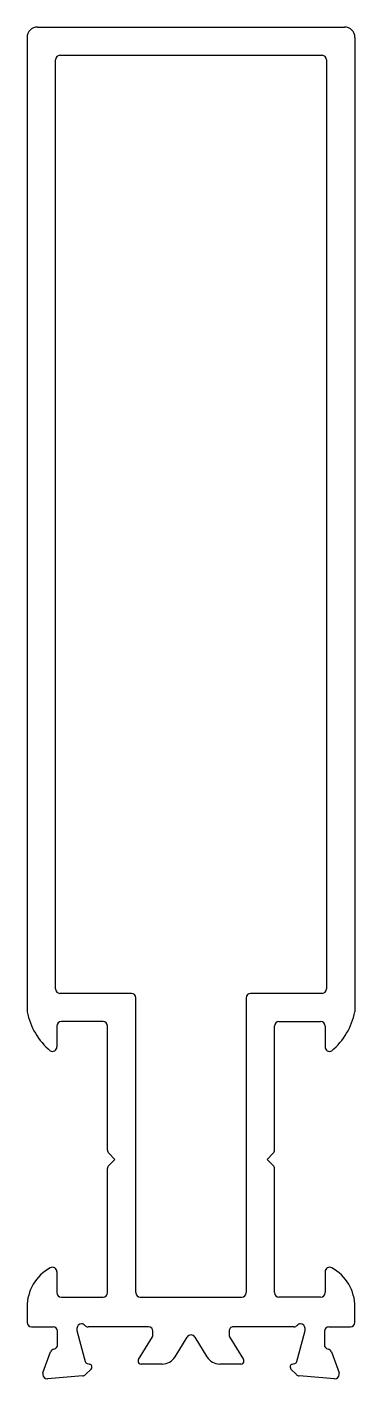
# Model space of a CAD drawing. Extents: x 525.1 to 547.1, y 490.9 to 581.7.
import ezdxf

# ---------------------------------------------------------------- set-up
doc = ezdxf.new("R2010")
doc.units = 0
doc.layers.get('0').update_dxf_attribs({"linetype": 'CONTINUOUS'})

msp = doc.modelspace()

# ---------------------------------------------------------------- linework, layer by layer
for p, q in [((525.843, 581.673), (546.443, 581.673)), ((525.143, 580.973), (525.143, 515.54)), ((547.143, 580.973), (547.143, 515.54)), ((527.043, 517.073), (527.043, 579.473)), ((527.343, 579.773), (544.943, 579.773)), ((545.243, 579.473), (545.243, 517.073)), ((532.143, 516.773), (527.343, 516.773)), ((544.943, 516.773), (540.143, 516.773)), ((532.443, 496.673), (532.443, 516.473)), ((539.843, 516.473), (539.843, 496.673)), ((530.243, 514.873), (527.443, 514.873)), ((542.043, 514.873), (544.843, 514.873)), ((527.143, 514.573), (527.143, 513.173)), ((530.543, 506.247), (530.543, 514.573)), ((541.743, 506.247), (541.743, 514.573)), ((545.143, 514.573), (545.143, 513.173)), ((531.043, 505.623), (530.631, 506.035)), ((541.243, 505.623), (541.655, 506.035)), ((530.543, 496.673), (530.543, 504.999)), ((530.631, 505.211), (531.043, 505.623)), ((541.655, 505.211), (541.243, 505.623)), ((541.743, 496.673), (541.743, 504.999)), ((527.143, 498.073), (527.143, 496.673)), ((545.143, 498.073), (545.143, 496.673)), ((527.443, 496.373), (530.243, 496.373)), ((532.743, 496.373), (539.543, 496.373)), ((544.843, 496.373), (542.043, 496.373)), ((525.143, 495.707), (525.143, 494.673)), ((547.143, 494.673), (547.143, 495.707)), ((525.443, 494.373), (526.893, 494.373)), ((527.193, 493.173), (527.193, 494.073)), ((528.493, 494.273), (528.493, 494.113)), ((528.503, 494.035), (529.034, 492.053)), ((533.293, 494.373), (529.24, 494.373)), ((533.593, 493.852), (533.593, 494.073)), ((538.693, 494.073), (538.693, 493.852)), ((543.046, 494.373), (538.993, 494.373)), ((543.252, 492.053), (543.783, 494.035)), ((543.793, 494.113), (543.793, 494.273)), ((545.093, 494.073), (545.093, 493.173)), ((545.393, 494.373), (546.843, 494.373)), ((532.622, 492.177), (533.549, 493.696)), ((535.072, 492.352), (535.887, 493.687)), ((536.399, 493.687), (537.214, 492.352)), ((538.737, 493.696), (539.664, 492.177)), ((526.21, 491.274), (526.725, 492.687)), ((545.561, 492.687), (546.076, 491.274)), ((529.434, 491.532), (529.071, 491.168)), ((529.176, 491.912), (529.345, 491.866)), ((534.218, 491.873), (532.793, 491.873)), ((539.493, 491.873), (538.068, 491.873)), ((543.215, 491.168), (542.852, 491.532)), ((542.941, 491.866), (543.11, 491.912)), ((528.885, 491.081), (526.519, 490.874)), ((545.767, 490.874), (543.401, 491.081))]:
    msp.add_line(p, q)
for centre, radius, start, end in [((525.843, 580.973), 0.7, 90, 180), ((546.443, 580.973), 0.7, 0, 90), ((527.343, 579.473), 0.3, 90, 180), ((544.943, 579.473), 0.3, 0, 90), ((527.343, 517.073), 0.3, 180, 270), ((532.143, 516.473), 0.3, 360, 90), ((540.143, 516.473), 0.3, 90, 180), ((544.943, 517.073), 0.3, 270, 0), ((529.737, 516.483), 4.69, 191.59972, 229.61808), ((527.443, 514.573), 0.3, 90, 180), ((530.243, 514.573), 0.3, 0, 90), ((542.043, 514.573), 0.3, 90, 180), ((544.843, 514.573), 0.3, 0, 90), ((542.549, 516.483), 4.69, 310.38192, 348.40028), ((526.843, 513.173), 0.3, 241.2178, 360), ((545.443, 513.173), 0.3, 180, 298.7822), ((530.843, 506.247), 0.3, 180, 225), ((541.443, 506.247), 0.3, 315, 0), ((530.843, 504.999), 0.3, 135, 180), ((541.443, 504.999), 0.3, 0, 45), ((528.143, 495.707), 3, 118.7822, 180), ((526.843, 498.073), 0.3, 0, 118.7822), ((545.443, 498.073), 0.3, 61.2178, 180), ((544.143, 495.707), 3, 360, 61.2178), ((527.443, 496.673), 0.3, 180, 270), ((530.243, 496.673), 0.3, 270, 0), ((532.743, 496.673), 0.3, 180, 270), ((539.543, 496.673), 0.3, 270, 0), ((542.043, 496.673), 0.3, 180, 270), ((544.843, 496.673), 0.3, 270, 0), ((525.443, 494.673), 0.3, 180, 270), ((526.893, 494.073), 0.3, 0, 90), ((528.793, 494.273), 0.3, 90, 180), ((528.793, 494.113), 0.3, 180, 195), ((528.793, 494.273), 0.3, 41.81031, 90), ((529.24, 494.673), 0.3, 221.81031, 270), ((533.293, 494.073), 0.3, 360, 90), ((538.992, 494.074), 0.299, 89.9014, 180.0986), ((543.046, 494.673), 0.3, 270, 318.18969), ((543.493, 494.273), 0.3, 90, 138.18969), ((543.493, 494.273), 0.3, 360, 90), ((543.493, 494.113), 0.3, 345, 360), ((545.393, 494.073), 0.3, 90, 180), ((546.843, 494.673), 0.3, 270, 0), ((526.893, 493.173), 0.3, 280.90428, 0), ((533.293, 493.852), 0.3, 328.60449, 360), ((536.143, 493.531), 0.3, 31.39551, 148.60449), ((538.993, 493.852), 0.3, 180, 211.39551), ((545.393, 493.173), 0.3, 180, 259.09572), ((527.006, 492.584), 0.3, 100.90428, 160), ((532.793, 492.073), 0.2, 148.60449, 180), ((534.218, 492.873), 1, 270, 328.60449), ((538.068, 492.873), 1, 211.39551, 270), ((539.493, 492.073), 0.2, 0, 31.39551), ((545.279, 492.584), 0.3, 20, 79.09572), ((526.474, 491.176), 0.281, 159.71969, 180.66397), ((529.227, 492.105), 0.2, 195, 255), ((529.293, 491.673), 0.2, 15, 75), ((529.293, 491.673), 0.2, 315, 0), ((529.293, 491.673), 0.2, 360, 15), ((532.793, 492.073), 0.2, 180, 270), ((539.493, 492.073), 0.2, 270, 360), ((542.993, 491.673), 0.2, 165, 180), ((542.993, 491.673), 0.2, 180, 225), ((542.993, 491.673), 0.2, 105, 165), ((543.059, 492.105), 0.2, 285, 345), ((545.812, 491.176), 0.281, 359.33603, 20.28031), ((526.493, 491.173), 0.3, 180, 270), ((526.493, 491.173), 0.3, 270, 275), ((528.858, 491.38), 0.3, 275, 315), ((543.427, 491.38), 0.3, 225, 265), ((545.793, 491.173), 0.3, 265, 270), ((545.793, 491.173), 0.3, 270, 360)]:
    msp.add_arc(centre, radius, start, end)

doc.saveas('drawing.dxf')
